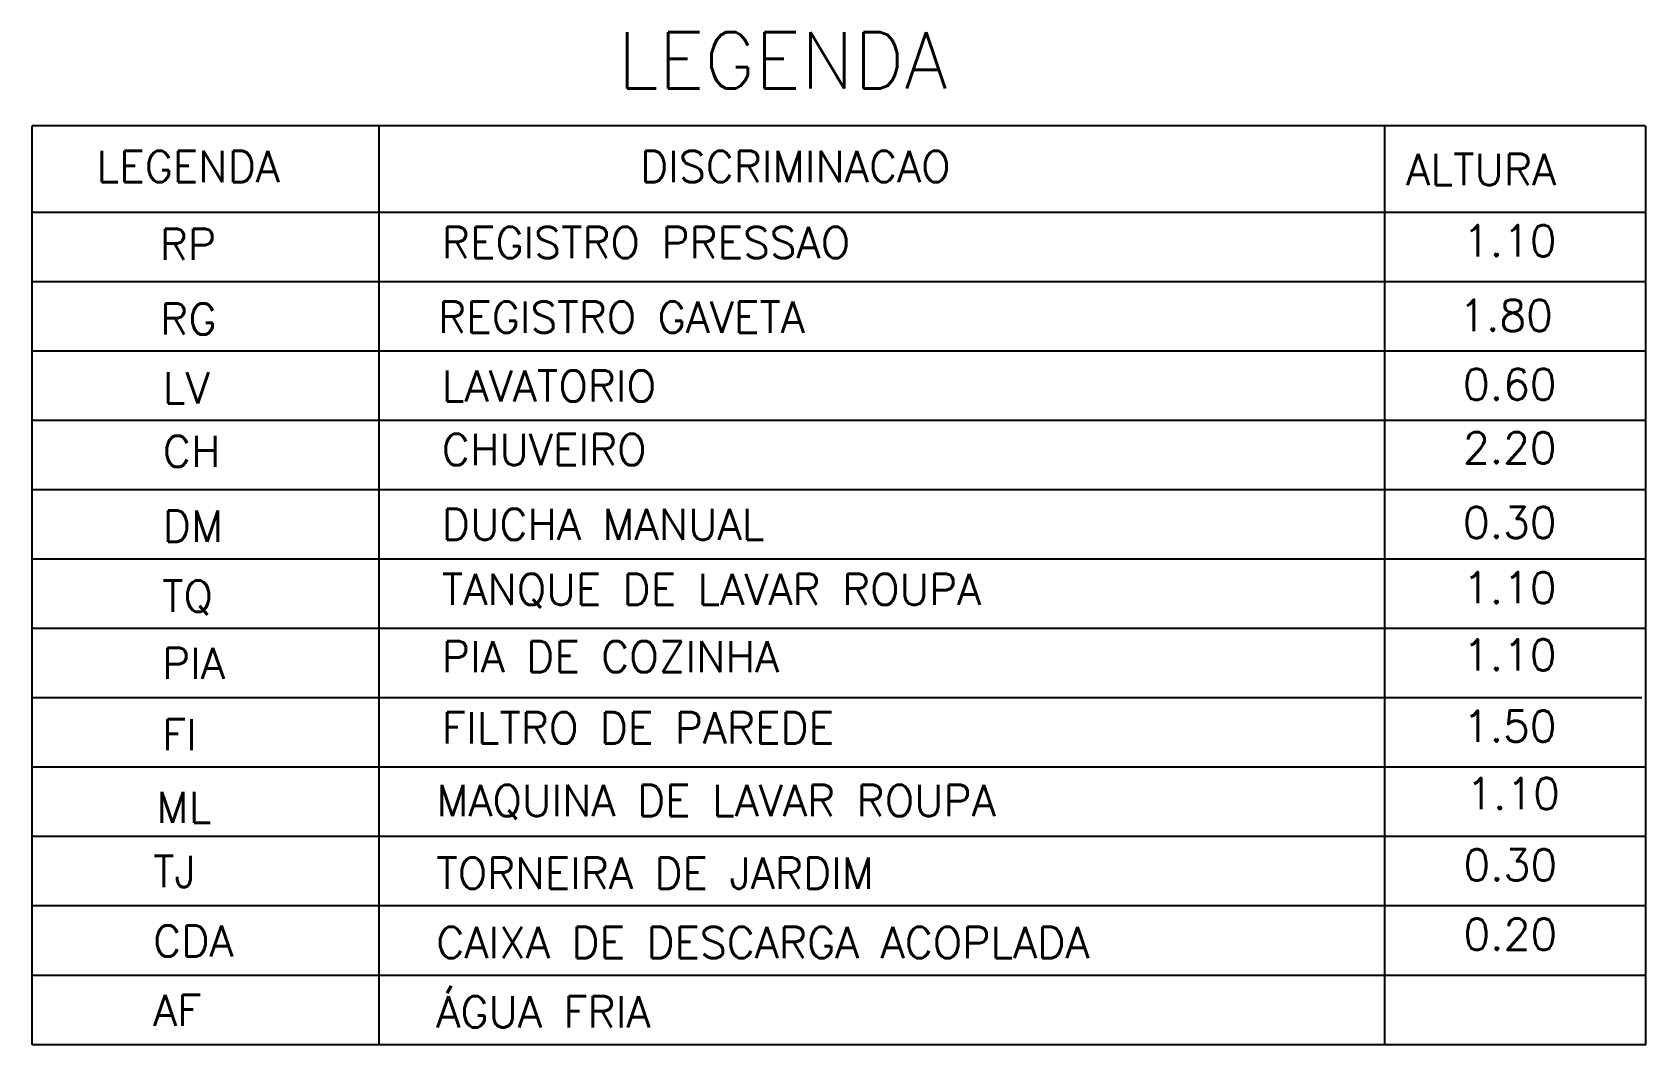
# Model space of a CAD drawing. Header units: millimetres. Extents: x -1292 to 2253, y 326 to 453.
# Drawn here: x 2223.842 to 2226.561, y 377.189 to 378.896 of the extents above; entities that cross this region are included whole.
import ezdxf
from ezdxf.enums import TextEntityAlignment as Align

# ---------------------------------------------------------------- set-up
doc = ezdxf.new("R2010")
doc.units = ezdxf.units.MM
doc.header["$LTSCALE"] = 0.5
doc.layers.add('TEXT', color=2, linetype='Continuous')
doc.styles.add('ROMANS', font='romans')

msp = doc.modelspace()

# ---------------------------------------------------------------- linework, layer by layer
for p, q in [((2223.8419, 377.1888), (2223.8419, 378.7385)), ((2226.5605, 378.7385), (2223.8419, 378.7385)), ((2224.4267, 377.1888), (2224.4267, 378.7385)), ((2226.1214, 377.1888), (2226.1214, 378.7385)), ((2226.5612, 377.1888), (2226.5612, 378.7385)), ((2226.5605, 378.5923), (2223.8419, 378.5923)), ((2226.5605, 378.4754), (2223.8419, 378.4754)), ((2226.5605, 378.3584), (2223.8419, 378.3584)), ((2226.5605, 378.2415), (2223.8419, 378.2415)), ((2226.224, 378.2415), (2223.8419, 378.2415)), ((2226.5605, 378.1245), (2223.8419, 378.1245)), ((2226.5605, 378.0075), (2223.8419, 378.0075)), ((2226.5605, 377.8906), (2223.8419, 377.8906)), ((2226.5549, 377.7736), (2223.8419, 377.7736)), ((2226.5605, 377.6567), (2223.8419, 377.6567)), ((2226.5605, 377.5397), (2223.8419, 377.5397)), ((2226.5612, 377.4228), (2223.8419, 377.4228)), ((2226.5612, 377.3058), (2223.8419, 377.3058)), ((2226.5612, 377.1888), (2223.8419, 377.1888))]:
    msp.add_line(p, q)

# ---------------------------------------------------------------- texts
at = {"color": 3, "style": 'ROMANS'}
for s, height, p in [('LEGENDA', 0.05263, (2223.9502, 378.696)), ('DISCRIMINACAO', 0.052632, (2224.8664, 378.696)), ('ALTURA', 0.05263, (2226.1576, 378.6908)), ('RP ', 0.05263, (2224.0569, 378.5648)), ('REGISTRO PRESSAO', 0.052632, (2224.5323, 378.5678)), ('1.10', 0.05263, (2226.2532, 378.5708)), ('1.80', 0.05263, (2226.2469, 378.4449)), ('RG', 0.05263, (2224.0576, 378.4389)), ('REGISTRO GAVETA', 0.052632, (2224.526, 378.4419)), ('LV', 0.05263, (2224.0621, 378.3228)), ('LAVATORIO', 0.05263, (2224.5323, 378.3258)), ('0.60', 0.05263, (2226.2532, 378.3288)), ('CH', 0.05263, (2224.0621, 378.2157)), ('CHUVEIRO', 0.05263, (2224.5323, 378.2187)), ('2.20', 0.05263, (2226.2532, 378.2217)), ('DUCHA MANUAL', 0.052632, (2224.5323, 378.0927)), ('0.30', 0.05263, (2226.2532, 378.0957)), ('DM', 0.05263, (2224.0621, 378.0897)), ('TANQUE DE LAVAR ROUPA', 0.052632, (2224.5323, 377.983)), ('1.10', 0.05263, (2226.2532, 377.9859)), ('TQ', 0.05263, (2224.0608, 377.9716)), ('PIA', 0.05263, (2224.0608, 377.8582)), ('PIA DE COZINHA', 0.052632, (2224.5323, 377.8696)), ('1.10', 0.05263, (2226.2532, 377.8726)), ('FI', 0.05263, (2224.0608, 377.738)), ('FILTRO DE PAREDE', 0.052632, (2224.5323, 377.7494)), ('1.50', 0.05263, (2226.2532, 377.7523)), ('1.10', 0.05263, (2226.2588, 377.6387)), ('ML', 0.05263, (2224.0514, 377.6155)), ('MAQUINA DE LAVAR ROUPA', 0.052632, (2224.5229, 377.6269)), ('TJ', 0.05263, (2224.0457, 377.5071)), ('TORNEIRA DE JARDIM', 0.052632, (2224.5229, 377.5045)), ('0.30', 0.05263, (2226.254, 377.5184)), ('CDA', 0.05263, (2224.0457, 377.3901)), ('CAIXA DE DESCARGA ACOPLADA', 0.052632, (2224.5229, 377.3875)), ('0.20', 0.05263, (2226.254, 377.4015)), ('ÁGUA FRIA', 0.05263, (2224.5229, 377.2706)), ('AF', 0.05263, (2224.0457, 377.2732))]:
    msp.add_text(s, height=height, dxfattribs=at).set_placement(p, align=Align.TOP_LEFT)
at = {"layer": 'TEXT', "style": 'ROMANS'}
msp.add_text('LEGENDA', height=0.09474, dxfattribs=at).set_placement((2224.8285, 378.8961, 9.1788), align=Align.TOP_LEFT)

doc.saveas('drawing.dxf')
